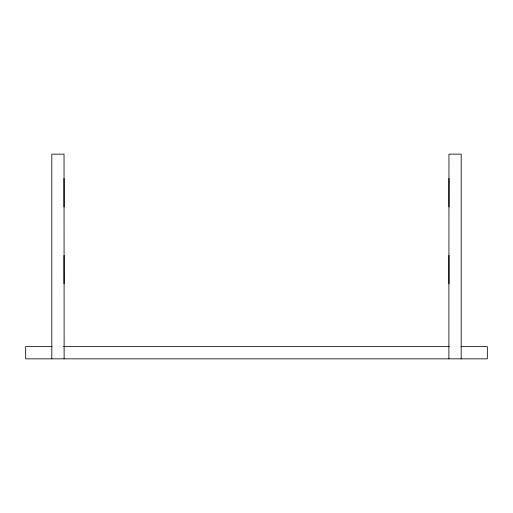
<?xml version="1.0" encoding="UTF-8"?>
<svg xmlns="http://www.w3.org/2000/svg" width="513" height="513" viewBox="0 0 513 513"><rect width="100%" height="100%" fill="white"/><g stroke="black" fill="none" stroke-linecap="round" stroke-linejoin="round"><path stroke-width="0.77" d="M52.031 346.628L25.65 346.628L25.65 358.844L487.35 358.844L487.35 346.628L460.969 346.628M63.522 346.628L449.478 346.628M461.187 358.844L461.187 154.156L448.971 154.156L448.875 358.844M448.971 178.396L448.971 206.867M448.971 255.346L448.971 283.817M64.125 358.844L64.035 154.156L51.813 154.156L51.813 358.844M64.029 178.396L64.035 206.867M64.035 255.346L64.035 283.817"/></g></svg>
